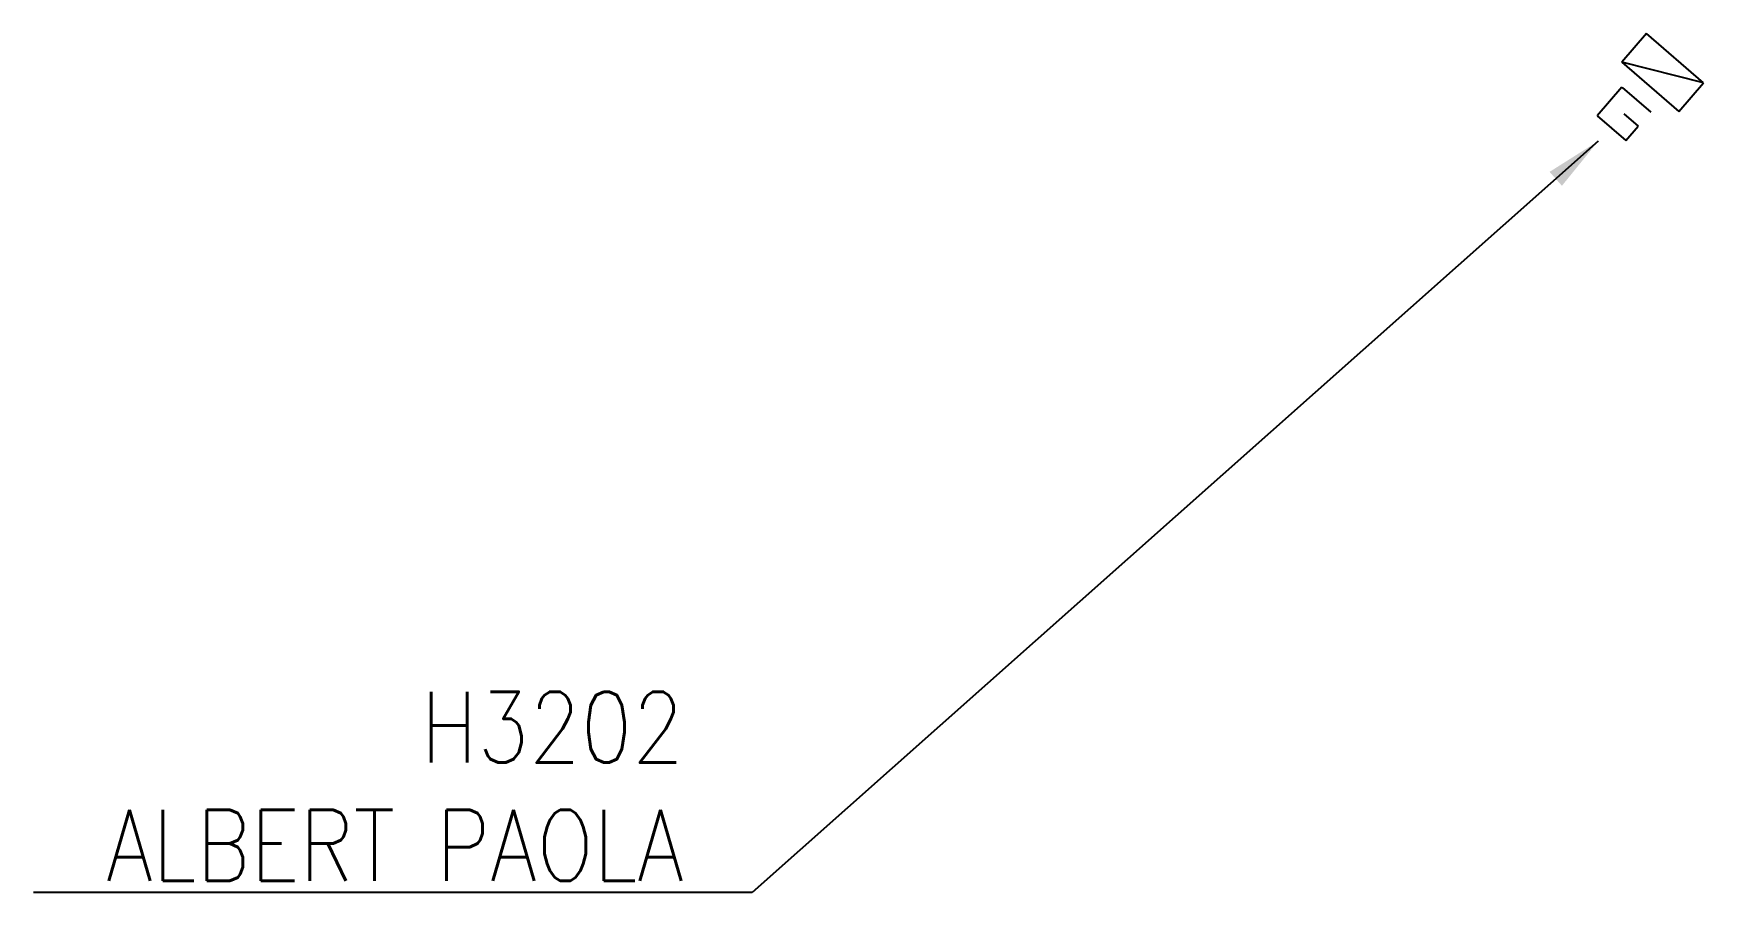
# Model space of a CAD drawing. Header units: millimetres. Extents: x 124032 to 124999, y 125223 to 125861.
# Drawn here: x 124031.54 to 124066.93, y 125842.48 to 125860.67 of the extents above; entities that cross this region are included whole.
import ezdxf

# ---------------------------------------------------------------- set-up
doc = ezdxf.new("R2010")
doc.units = ezdxf.units.MM
doc.layers.get('0').update_dxf_attribs({"linetype": 'CONTINUOUS'})
doc.layers.add('W0432', color=7, linetype='CONTINUOUS')
doc.styles.get("Standard").update_dxf_attribs({"font": 'romans.shx', "width": 0.85})
doc.dimstyles.get("Standard").update_dxf_attribs({"dimtxt": 1.5, "dimasz": 1.2, "dimexe": 1.25, "dimexo": 0.625, "dimgap": 0.25, "dimtad": 2, "dimzin": 0, "dimdsep": 46, "dimtxsty": 'Standard', "dimcen": -0.5, "dimse1": 1, "dimse2": 1, "dimadec": 0, "dimazin": 0, "dimtfac": 1, "dimtofl": 0, "dimtmove": 2, "dimatfit": 3, "dimfxl": 0, "dimtolj": 1, "dimtzin": 0, "dimarcsym": 0})

# ---------------------------------------------------------------- blocks, each defined once
blk = doc.blocks.new('*U3')
at = {"flags": 128}
for points in [[(0.8, 0.8), (-0.8, 0.8)], [(-0.8, 0.8), (-0.8, 0)], [(0.8, 0.8), (-0.8, 0)], [(0.8, 0), (0.8, 0.8)], [(-0.8, 0), (0.8, 0)], [(-0.446, -0.402), (-0.446, -1.202)], [(-0.441, -0.402), (0.359, -0.402)], [(-0.046, -0.802), (0.354, -0.802)], [(0.354, -1.202), (0.354, -0.802)], [(-0.446, -1.202), (0.354, -1.202)]]:
    blk.add_lwpolyline(points, dxfattribs=at)

msp = doc.modelspace()

# ---------------------------------------------------------------- block references
at = {"layer": 'W0432', "rotation": 319.1307416068355}
msp.add_blockref('*U3', (124065.803, 125859.543), dxfattribs=at)

# ---------------------------------------------------------------- texts
at = {"layer": 'W0432', "linetype": 'Continuous', "insert": (124045.323, 125842.732), "char_height": 1.5, "attachment_point": 9}
msp.add_mtext('\\A1;H3202\\PALBERT PAOLA', dxfattribs=at)

# ---------------------------------------------------------------- leaders
at = {"layer": 'W0432', "linetype": 'Continuous', "annotation_type": 0, "has_hookline": 1, "hookline_direction": 1, "text_width": 13.782}
msp.add_leader([(124064.697, 125858.39), (124046.773, 125842.482), (124045.573, 125842.482)], dimstyle='Standard', dxfattribs=at)

doc.saveas('drawing.dxf')
